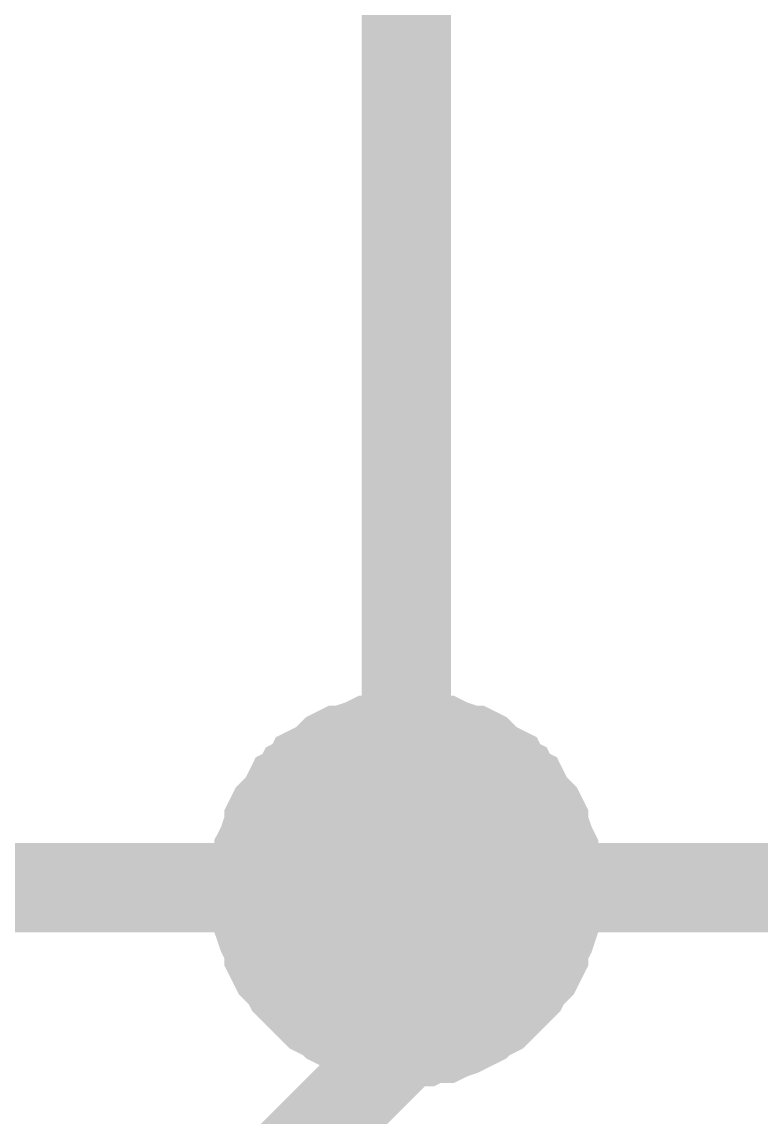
# Model space of a CAD drawing. Header units: millimetres. Extents: x 0 to 19, y 0 to 9.5.
# Drawn here: x 4.5494 to 4.647, y 1.5697 to 1.7143 of the extents above; entities that cross this region are included whole.
import ezdxf

# ---------------------------------------------------------------- set-up
doc = ezdxf.new("R2010")
doc.units = ezdxf.units.MM
doc.header["$MEASUREMENT"] = 0
doc.layers.add('Sheet', color=255, linetype='Continuous')

msp = doc.modelspace()

# ---------------------------------------------------------------- linework, layer by layer
at = {"layer": 'Sheet'}
for points, const_width in [([(3.50016, 1.79982), (4.30038, 1.79982), (4.30038, 1.59999), (4.60013, 1.59999), (4.60013, 1.79982)], 0.0118), ([(4.60013, 1.59999), (5.20007, 1.59999), (5.20007, 1.79982)], 0.0118), ([(4.58023, 1.59999), (4.58023, 1.60087), (4.58023, 1.6022), (4.58067, 1.60308), (4.58067, 1.60397), (4.58067, 1.60485), (4.58112, 1.60573), (4.58156, 1.60706), (4.582, 1.60794), (4.582, 1.60883), (4.58244, 1.60971), (4.58288, 1.61015), (4.58377, 1.61104), (4.58421, 1.61192), (4.58465, 1.61281), (4.58554, 1.61325), (4.58598, 1.61413), (4.58686, 1.61458), (4.5873, 1.61546), (4.58819, 1.6159), (4.58907, 1.61634), (4.58996, 1.61723), (4.5904, 1.61767), (4.59128, 1.61811), (4.59217, 1.61811), (4.59305, 1.61855), (4.59438, 1.619), (4.59526, 1.61944), (4.59615, 1.61944), (4.59703, 1.61944), (4.59792, 1.61988), (4.59924, 1.61988), (4.60013, 1.61988)], 0.0118), ([(4.58023, 1.59999), (4.58023, 1.60087), (4.58023, 1.6022), (4.58067, 1.60308), (4.58067, 1.60397), (4.58067, 1.60485), (4.58112, 1.60573), (4.58156, 1.60706), (4.582, 1.60794), (4.582, 1.60883), (4.58244, 1.60971), (4.58288, 1.61015), (4.58377, 1.61104), (4.58421, 1.61192), (4.58465, 1.61281), (4.58554, 1.61325), (4.58598, 1.61413), (4.58686, 1.61458), (4.5873, 1.61546), (4.58819, 1.6159), (4.58907, 1.61634), (4.58996, 1.61723), (4.5904, 1.61767), (4.59128, 1.61811), (4.59217, 1.61811), (4.59305, 1.61855), (4.59438, 1.619), (4.59526, 1.61944), (4.59615, 1.61944), (4.59703, 1.61944), (4.59792, 1.61988), (4.59924, 1.61988), (4.60013, 1.61988)], 0.0118), ([(4.58023, 1.59999), (4.58023, 1.60087), (4.58023, 1.6022), (4.58067, 1.60308), (4.58067, 1.60397), (4.58067, 1.60485), (4.58112, 1.60573), (4.58156, 1.60706), (4.582, 1.60794), (4.582, 1.60883), (4.58244, 1.60971), (4.58288, 1.61015), (4.58377, 1.61104), (4.58421, 1.61192), (4.58465, 1.61281), (4.58554, 1.61325), (4.58598, 1.61413), (4.58686, 1.61458), (4.5873, 1.61546), (4.58819, 1.6159), (4.58907, 1.61634), (4.58996, 1.61723), (4.5904, 1.61767), (4.59128, 1.61811), (4.59217, 1.61811), (4.59305, 1.61855), (4.59438, 1.619), (4.59526, 1.61944), (4.59615, 1.61944), (4.59703, 1.61944), (4.59792, 1.61988), (4.59924, 1.61988), (4.60013, 1.61988)], 0.0118), ([(4.58023, 1.59999), (4.58023, 1.60087), (4.58023, 1.6022), (4.58067, 1.60308), (4.58067, 1.60397), (4.58067, 1.60485), (4.58112, 1.60573), (4.58156, 1.60706), (4.582, 1.60794), (4.582, 1.60883), (4.58244, 1.60971), (4.58288, 1.61015), (4.58377, 1.61104), (4.58421, 1.61192), (4.58465, 1.61281), (4.58554, 1.61325), (4.58598, 1.61413), (4.58686, 1.61458), (4.5873, 1.61546), (4.58819, 1.6159), (4.58907, 1.61634), (4.58996, 1.61723), (4.5904, 1.61767), (4.59128, 1.61811), (4.59217, 1.61811), (4.59305, 1.61855), (4.59438, 1.619), (4.59526, 1.61944), (4.59615, 1.61944), (4.59703, 1.61944), (4.59792, 1.61988), (4.59924, 1.61988), (4.60013, 1.61988)], 0.0118), ([(4.58023, 1.59999), (4.58023, 1.60087), (4.58023, 1.6022), (4.58067, 1.60308), (4.58067, 1.60397), (4.58067, 1.60485), (4.58112, 1.60573), (4.58156, 1.60706), (4.582, 1.60794), (4.582, 1.60883), (4.58244, 1.60971), (4.58288, 1.61015), (4.58377, 1.61104), (4.58421, 1.61192), (4.58465, 1.61281), (4.58554, 1.61325), (4.58598, 1.61413), (4.58686, 1.61458), (4.5873, 1.61546), (4.58819, 1.6159), (4.58907, 1.61634), (4.58996, 1.61723), (4.5904, 1.61767), (4.59128, 1.61811), (4.59217, 1.61811), (4.59305, 1.61855), (4.59438, 1.619), (4.59526, 1.61944), (4.59615, 1.61944), (4.59703, 1.61944), (4.59792, 1.61988), (4.59924, 1.61988), (4.60013, 1.61988)], 0.0118), ([(4.58023, 1.59999), (4.58023, 1.60087), (4.58023, 1.6022), (4.58067, 1.60308), (4.58067, 1.60397), (4.58067, 1.60485), (4.58112, 1.60573), (4.58156, 1.60706), (4.582, 1.60794), (4.582, 1.60883), (4.58244, 1.60971), (4.58288, 1.61015), (4.58377, 1.61104), (4.58421, 1.61192), (4.58465, 1.61281), (4.58554, 1.61325), (4.58598, 1.61413), (4.58686, 1.61458), (4.5873, 1.61546), (4.58819, 1.6159), (4.58907, 1.61634), (4.58996, 1.61723), (4.5904, 1.61767), (4.59128, 1.61811), (4.59217, 1.61811), (4.59305, 1.61855), (4.59438, 1.619), (4.59526, 1.61944), (4.59615, 1.61944), (4.59703, 1.61944), (4.59792, 1.61988), (4.59924, 1.61988), (4.60013, 1.61988)], 0.0118), ([(4.58023, 1.59999), (4.58023, 1.60087), (4.58023, 1.6022), (4.58067, 1.60308), (4.58067, 1.60397), (4.58067, 1.60485), (4.58112, 1.60573), (4.58156, 1.60706), (4.582, 1.60794), (4.582, 1.60883), (4.58244, 1.60971), (4.58288, 1.61015), (4.58377, 1.61104), (4.58421, 1.61192), (4.58465, 1.61281), (4.58554, 1.61325), (4.58598, 1.61413), (4.58686, 1.61458), (4.5873, 1.61546), (4.58819, 1.6159), (4.58907, 1.61634), (4.58996, 1.61723), (4.5904, 1.61767), (4.59128, 1.61811), (4.59217, 1.61811), (4.59305, 1.61855), (4.59438, 1.619), (4.59526, 1.61944), (4.59615, 1.61944), (4.59703, 1.61944), (4.59792, 1.61988), (4.59924, 1.61988), (4.60013, 1.61988)], 0.0118), ([(4.58023, 1.59999), (4.58023, 1.60087), (4.58023, 1.6022), (4.58067, 1.60308), (4.58067, 1.60397), (4.58067, 1.60485), (4.58112, 1.60573), (4.58156, 1.60706), (4.582, 1.60794), (4.582, 1.60883), (4.58244, 1.60971), (4.58288, 1.61015), (4.58377, 1.61104), (4.58421, 1.61192), (4.58465, 1.61281), (4.58554, 1.61325), (4.58598, 1.61413), (4.58686, 1.61458), (4.5873, 1.61546), (4.58819, 1.6159), (4.58907, 1.61634), (4.58996, 1.61723), (4.5904, 1.61767), (4.59128, 1.61811), (4.59217, 1.61811), (4.59305, 1.61855), (4.59438, 1.619), (4.59526, 1.61944), (4.59615, 1.61944), (4.59703, 1.61944), (4.59792, 1.61988), (4.59924, 1.61988), (4.60013, 1.61988)], 0.0118), ([(4.58023, 1.59999), (4.58023, 1.60087), (4.58023, 1.6022), (4.58067, 1.60308), (4.58067, 1.60397), (4.58067, 1.60485), (4.58112, 1.60573), (4.58156, 1.60706), (4.582, 1.60794), (4.582, 1.60883), (4.58244, 1.60971), (4.58288, 1.61015), (4.58377, 1.61104), (4.58421, 1.61192), (4.58465, 1.61281), (4.58554, 1.61325), (4.58598, 1.61413), (4.58686, 1.61458), (4.5873, 1.61546), (4.58819, 1.6159), (4.58907, 1.61634), (4.58996, 1.61723), (4.5904, 1.61767), (4.59128, 1.61811), (4.59217, 1.61811), (4.59305, 1.61855), (4.59438, 1.619), (4.59526, 1.61944), (4.59615, 1.61944), (4.59703, 1.61944), (4.59792, 1.61988), (4.59924, 1.61988), (4.60013, 1.61988)], 0.0118), ([(4.60013, 1.61988), (4.60013, 1.61988)], 0.0118), ([(4.60013, 1.61988), (4.60101, 1.61988), (4.60234, 1.61988), (4.60322, 1.61944), (4.6041, 1.61944), (4.60499, 1.61944), (4.60587, 1.619), (4.6072, 1.61855), (4.60808, 1.61811), (4.60897, 1.61811), (4.60985, 1.61767), (4.61029, 1.61723), (4.61118, 1.61634), (4.61206, 1.6159), (4.61295, 1.61546), (4.61339, 1.61458), (4.61427, 1.61413), (4.61472, 1.61325), (4.6156, 1.61281), (4.61604, 1.61192), (4.61648, 1.61104), (4.61737, 1.61015), (4.61781, 1.60971), (4.61825, 1.60883), (4.61825, 1.60794), (4.61869, 1.60706), (4.61914, 1.60573), (4.61958, 1.60485), (4.61958, 1.60397), (4.61958, 1.60308), (4.62002, 1.6022), (4.62002, 1.60087), (4.62002, 1.59999)], 0.0118), ([(4.60013, 1.61988), (4.60013, 1.61988)], 0.0118), ([(4.60013, 1.61988), (4.60101, 1.61988), (4.60234, 1.61988), (4.60322, 1.61944), (4.6041, 1.61944), (4.60499, 1.61944), (4.60587, 1.619), (4.6072, 1.61855), (4.60808, 1.61811), (4.60897, 1.61811), (4.60985, 1.61767), (4.61029, 1.61723), (4.61118, 1.61634), (4.61206, 1.6159), (4.61295, 1.61546), (4.61339, 1.61458), (4.61427, 1.61413), (4.61472, 1.61325), (4.6156, 1.61281), (4.61604, 1.61192), (4.61648, 1.61104), (4.61737, 1.61015), (4.61781, 1.60971), (4.61825, 1.60883), (4.61825, 1.60794), (4.61869, 1.60706), (4.61914, 1.60573), (4.61958, 1.60485), (4.61958, 1.60397), (4.61958, 1.60308), (4.62002, 1.6022), (4.62002, 1.60087), (4.62002, 1.59999)], 0.0118), ([(4.60013, 1.61988), (4.60013, 1.61988)], 0.0118), ([(4.60013, 1.61988), (4.60101, 1.61988), (4.60234, 1.61988), (4.60322, 1.61944), (4.6041, 1.61944), (4.60499, 1.61944), (4.60587, 1.619), (4.6072, 1.61855), (4.60808, 1.61811), (4.60897, 1.61811), (4.60985, 1.61767), (4.61029, 1.61723), (4.61118, 1.61634), (4.61206, 1.6159), (4.61295, 1.61546), (4.61339, 1.61458), (4.61427, 1.61413), (4.61472, 1.61325), (4.6156, 1.61281), (4.61604, 1.61192), (4.61648, 1.61104), (4.61737, 1.61015), (4.61781, 1.60971), (4.61825, 1.60883), (4.61825, 1.60794), (4.61869, 1.60706), (4.61914, 1.60573), (4.61958, 1.60485), (4.61958, 1.60397), (4.61958, 1.60308), (4.62002, 1.6022), (4.62002, 1.60087), (4.62002, 1.59999)], 0.0118), ([(4.60013, 1.61988), (4.60013, 1.61988)], 0.0118), ([(4.60013, 1.61988), (4.60101, 1.61988), (4.60234, 1.61988), (4.60322, 1.61944), (4.6041, 1.61944), (4.60499, 1.61944), (4.60587, 1.619), (4.6072, 1.61855), (4.60808, 1.61811), (4.60897, 1.61811), (4.60985, 1.61767), (4.61029, 1.61723), (4.61118, 1.61634), (4.61206, 1.6159), (4.61295, 1.61546), (4.61339, 1.61458), (4.61427, 1.61413), (4.61472, 1.61325), (4.6156, 1.61281), (4.61604, 1.61192), (4.61648, 1.61104), (4.61737, 1.61015), (4.61781, 1.60971), (4.61825, 1.60883), (4.61825, 1.60794), (4.61869, 1.60706), (4.61914, 1.60573), (4.61958, 1.60485), (4.61958, 1.60397), (4.61958, 1.60308), (4.62002, 1.6022), (4.62002, 1.60087), (4.62002, 1.59999)], 0.0118), ([(4.60013, 1.61988), (4.60013, 1.61988)], 0.0118), ([(4.60013, 1.61988), (4.60101, 1.61988), (4.60234, 1.61988), (4.60322, 1.61944), (4.6041, 1.61944), (4.60499, 1.61944), (4.60587, 1.619), (4.6072, 1.61855), (4.60808, 1.61811), (4.60897, 1.61811), (4.60985, 1.61767), (4.61029, 1.61723), (4.61118, 1.61634), (4.61206, 1.6159), (4.61295, 1.61546), (4.61339, 1.61458), (4.61427, 1.61413), (4.61472, 1.61325), (4.6156, 1.61281), (4.61604, 1.61192), (4.61648, 1.61104), (4.61737, 1.61015), (4.61781, 1.60971), (4.61825, 1.60883), (4.61825, 1.60794), (4.61869, 1.60706), (4.61914, 1.60573), (4.61958, 1.60485), (4.61958, 1.60397), (4.61958, 1.60308), (4.62002, 1.6022), (4.62002, 1.60087), (4.62002, 1.59999)], 0.0118), ([(4.60013, 1.61988), (4.60013, 1.61988)], 0.0118), ([(4.60013, 1.61988), (4.60101, 1.61988), (4.60234, 1.61988), (4.60322, 1.61944), (4.6041, 1.61944), (4.60499, 1.61944), (4.60587, 1.619), (4.6072, 1.61855), (4.60808, 1.61811), (4.60897, 1.61811), (4.60985, 1.61767), (4.61029, 1.61723), (4.61118, 1.61634), (4.61206, 1.6159), (4.61295, 1.61546), (4.61339, 1.61458), (4.61427, 1.61413), (4.61472, 1.61325), (4.6156, 1.61281), (4.61604, 1.61192), (4.61648, 1.61104), (4.61737, 1.61015), (4.61781, 1.60971), (4.61825, 1.60883), (4.61825, 1.60794), (4.61869, 1.60706), (4.61914, 1.60573), (4.61958, 1.60485), (4.61958, 1.60397), (4.61958, 1.60308), (4.62002, 1.6022), (4.62002, 1.60087), (4.62002, 1.59999)], 0.0118), ([(4.60013, 1.61988), (4.60013, 1.61988)], 0.0118), ([(4.60013, 1.61988), (4.60101, 1.61988), (4.60234, 1.61988), (4.60322, 1.61944), (4.6041, 1.61944), (4.60499, 1.61944), (4.60587, 1.619), (4.6072, 1.61855), (4.60808, 1.61811), (4.60897, 1.61811), (4.60985, 1.61767), (4.61029, 1.61723), (4.61118, 1.61634), (4.61206, 1.6159), (4.61295, 1.61546), (4.61339, 1.61458), (4.61427, 1.61413), (4.61472, 1.61325), (4.6156, 1.61281), (4.61604, 1.61192), (4.61648, 1.61104), (4.61737, 1.61015), (4.61781, 1.60971), (4.61825, 1.60883), (4.61825, 1.60794), (4.61869, 1.60706), (4.61914, 1.60573), (4.61958, 1.60485), (4.61958, 1.60397), (4.61958, 1.60308), (4.62002, 1.6022), (4.62002, 1.60087), (4.62002, 1.59999)], 0.0118), ([(4.60013, 1.61988), (4.60013, 1.61988)], 0.0118), ([(4.60013, 1.61988), (4.60101, 1.61988), (4.60234, 1.61988), (4.60322, 1.61944), (4.6041, 1.61944), (4.60499, 1.61944), (4.60587, 1.619), (4.6072, 1.61855), (4.60808, 1.61811), (4.60897, 1.61811), (4.60985, 1.61767), (4.61029, 1.61723), (4.61118, 1.61634), (4.61206, 1.6159), (4.61295, 1.61546), (4.61339, 1.61458), (4.61427, 1.61413), (4.61472, 1.61325), (4.6156, 1.61281), (4.61604, 1.61192), (4.61648, 1.61104), (4.61737, 1.61015), (4.61781, 1.60971), (4.61825, 1.60883), (4.61825, 1.60794), (4.61869, 1.60706), (4.61914, 1.60573), (4.61958, 1.60485), (4.61958, 1.60397), (4.61958, 1.60308), (4.62002, 1.6022), (4.62002, 1.60087), (4.62002, 1.59999)], 0.0118), ([(4.60013, 1.61988), (4.60013, 1.61988)], 0.0118), ([(4.60013, 1.61988), (4.60101, 1.61988), (4.60234, 1.61988), (4.60322, 1.61944), (4.6041, 1.61944), (4.60499, 1.61944), (4.60587, 1.619), (4.6072, 1.61855), (4.60808, 1.61811), (4.60897, 1.61811), (4.60985, 1.61767), (4.61029, 1.61723), (4.61118, 1.61634), (4.61206, 1.6159), (4.61295, 1.61546), (4.61339, 1.61458), (4.61427, 1.61413), (4.61472, 1.61325), (4.6156, 1.61281), (4.61604, 1.61192), (4.61648, 1.61104), (4.61737, 1.61015), (4.61781, 1.60971), (4.61825, 1.60883), (4.61825, 1.60794), (4.61869, 1.60706), (4.61914, 1.60573), (4.61958, 1.60485), (4.61958, 1.60397), (4.61958, 1.60308), (4.62002, 1.6022), (4.62002, 1.60087), (4.62002, 1.59999)], 0.0118), ([(4.58023, 1.59999), (4.58023, 1.60087), (4.58023, 1.6022), (4.58067, 1.60308), (4.58067, 1.60397), (4.58067, 1.60485), (4.58112, 1.60573), (4.58156, 1.60706), (4.582, 1.60794), (4.582, 1.60883), (4.58244, 1.60971), (4.58288, 1.61015), (4.58377, 1.61104), (4.58421, 1.61192), (4.58465, 1.61281), (4.58554, 1.61325), (4.58598, 1.61413), (4.58686, 1.61458), (4.5873, 1.61546), (4.58819, 1.6159), (4.58907, 1.61634), (4.58996, 1.61723), (4.5904, 1.61767), (4.59128, 1.61811), (4.59217, 1.61811), (4.59305, 1.61855), (4.59438, 1.619), (4.59526, 1.61944), (4.59615, 1.61944), (4.59703, 1.61944), (4.59792, 1.61988), (4.59924, 1.61988), (4.60013, 1.61988)], 0.0039), ([(4.58023, 1.59999), (4.58023, 1.60087), (4.58023, 1.6022), (4.58067, 1.60308), (4.58067, 1.60397), (4.58067, 1.60485), (4.58112, 1.60573), (4.58156, 1.60706), (4.582, 1.60794), (4.582, 1.60883), (4.58244, 1.60971), (4.58288, 1.61015), (4.58377, 1.61104), (4.58421, 1.61192), (4.58465, 1.61281), (4.58554, 1.61325), (4.58598, 1.61413), (4.58686, 1.61458), (4.5873, 1.61546), (4.58819, 1.6159), (4.58907, 1.61634), (4.58996, 1.61723), (4.5904, 1.61767), (4.59128, 1.61811), (4.59217, 1.61811), (4.59305, 1.61855), (4.59438, 1.619), (4.59526, 1.61944), (4.59615, 1.61944), (4.59703, 1.61944), (4.59792, 1.61988), (4.59924, 1.61988), (4.60013, 1.61988)], 0.0039), ([(4.58023, 1.59999), (4.58023, 1.60087), (4.58023, 1.6022), (4.58067, 1.60308), (4.58067, 1.60397), (4.58067, 1.60485), (4.58112, 1.60573), (4.58156, 1.60706), (4.582, 1.60794), (4.582, 1.60883), (4.58244, 1.60971), (4.58288, 1.61015), (4.58377, 1.61104), (4.58421, 1.61192), (4.58465, 1.61281), (4.58554, 1.61325), (4.58598, 1.61413), (4.58686, 1.61458), (4.5873, 1.61546), (4.58819, 1.6159), (4.58907, 1.61634), (4.58996, 1.61723), (4.5904, 1.61767), (4.59128, 1.61811), (4.59217, 1.61811), (4.59305, 1.61855), (4.59438, 1.619), (4.59526, 1.61944), (4.59615, 1.61944), (4.59703, 1.61944), (4.59792, 1.61988), (4.59924, 1.61988), (4.60013, 1.61988)], 0.0039), ([(4.58023, 1.59999), (4.58023, 1.60087), (4.58023, 1.6022), (4.58067, 1.60308), (4.58067, 1.60397), (4.58067, 1.60485), (4.58112, 1.60573), (4.58156, 1.60706), (4.582, 1.60794), (4.582, 1.60883), (4.58244, 1.60971), (4.58288, 1.61015), (4.58377, 1.61104), (4.58421, 1.61192), (4.58465, 1.61281), (4.58554, 1.61325), (4.58598, 1.61413), (4.58686, 1.61458), (4.5873, 1.61546), (4.58819, 1.6159), (4.58907, 1.61634), (4.58996, 1.61723), (4.5904, 1.61767), (4.59128, 1.61811), (4.59217, 1.61811), (4.59305, 1.61855), (4.59438, 1.619), (4.59526, 1.61944), (4.59615, 1.61944), (4.59703, 1.61944), (4.59792, 1.61988), (4.59924, 1.61988), (4.60013, 1.61988)], 0.0039), ([(4.58023, 1.59999), (4.58023, 1.60087), (4.58023, 1.6022), (4.58067, 1.60308), (4.58067, 1.60397), (4.58067, 1.60485), (4.58112, 1.60573), (4.58156, 1.60706), (4.582, 1.60794), (4.582, 1.60883), (4.58244, 1.60971), (4.58288, 1.61015), (4.58377, 1.61104), (4.58421, 1.61192), (4.58465, 1.61281), (4.58554, 1.61325), (4.58598, 1.61413), (4.58686, 1.61458), (4.5873, 1.61546), (4.58819, 1.6159), (4.58907, 1.61634), (4.58996, 1.61723), (4.5904, 1.61767), (4.59128, 1.61811), (4.59217, 1.61811), (4.59305, 1.61855), (4.59438, 1.619), (4.59526, 1.61944), (4.59615, 1.61944), (4.59703, 1.61944), (4.59792, 1.61988), (4.59924, 1.61988), (4.60013, 1.61988)], 0.0039), ([(4.60013, 1.61988), (4.60013, 1.61988)], 0.0039), ([(4.60013, 1.61988), (4.60101, 1.61988), (4.60234, 1.61988), (4.60322, 1.61944), (4.6041, 1.61944), (4.60499, 1.61944), (4.60587, 1.619), (4.6072, 1.61855), (4.60808, 1.61811), (4.60897, 1.61811), (4.60985, 1.61767), (4.61029, 1.61723), (4.61118, 1.61634), (4.61206, 1.6159), (4.61295, 1.61546), (4.61339, 1.61458), (4.61427, 1.61413), (4.61472, 1.61325), (4.6156, 1.61281), (4.61604, 1.61192), (4.61648, 1.61104), (4.61737, 1.61015), (4.61781, 1.60971), (4.61825, 1.60883), (4.61825, 1.60794), (4.61869, 1.60706), (4.61914, 1.60573), (4.61958, 1.60485), (4.61958, 1.60397), (4.61958, 1.60308), (4.62002, 1.6022), (4.62002, 1.60087), (4.62002, 1.59999)], 0.0039), ([(4.60013, 1.61988), (4.60013, 1.61988)], 0.0039), ([(4.60013, 1.61988), (4.60101, 1.61988), (4.60234, 1.61988), (4.60322, 1.61944), (4.6041, 1.61944), (4.60499, 1.61944), (4.60587, 1.619), (4.6072, 1.61855), (4.60808, 1.61811), (4.60897, 1.61811), (4.60985, 1.61767), (4.61029, 1.61723), (4.61118, 1.61634), (4.61206, 1.6159), (4.61295, 1.61546), (4.61339, 1.61458), (4.61427, 1.61413), (4.61472, 1.61325), (4.6156, 1.61281), (4.61604, 1.61192), (4.61648, 1.61104), (4.61737, 1.61015), (4.61781, 1.60971), (4.61825, 1.60883), (4.61825, 1.60794), (4.61869, 1.60706), (4.61914, 1.60573), (4.61958, 1.60485), (4.61958, 1.60397), (4.61958, 1.60308), (4.62002, 1.6022), (4.62002, 1.60087), (4.62002, 1.59999)], 0.0039), ([(4.60013, 1.61988), (4.60013, 1.61988)], 0.0039), ([(4.60013, 1.61988), (4.60101, 1.61988), (4.60234, 1.61988), (4.60322, 1.61944), (4.6041, 1.61944), (4.60499, 1.61944), (4.60587, 1.619), (4.6072, 1.61855), (4.60808, 1.61811), (4.60897, 1.61811), (4.60985, 1.61767), (4.61029, 1.61723), (4.61118, 1.61634), (4.61206, 1.6159), (4.61295, 1.61546), (4.61339, 1.61458), (4.61427, 1.61413), (4.61472, 1.61325), (4.6156, 1.61281), (4.61604, 1.61192), (4.61648, 1.61104), (4.61737, 1.61015), (4.61781, 1.60971), (4.61825, 1.60883), (4.61825, 1.60794), (4.61869, 1.60706), (4.61914, 1.60573), (4.61958, 1.60485), (4.61958, 1.60397), (4.61958, 1.60308), (4.62002, 1.6022), (4.62002, 1.60087), (4.62002, 1.59999)], 0.0039), ([(4.60013, 1.61988), (4.60013, 1.61988)], 0.0039), ([(4.60013, 1.61988), (4.60101, 1.61988), (4.60234, 1.61988), (4.60322, 1.61944), (4.6041, 1.61944), (4.60499, 1.61944), (4.60587, 1.619), (4.6072, 1.61855), (4.60808, 1.61811), (4.60897, 1.61811), (4.60985, 1.61767), (4.61029, 1.61723), (4.61118, 1.61634), (4.61206, 1.6159), (4.61295, 1.61546), (4.61339, 1.61458), (4.61427, 1.61413), (4.61472, 1.61325), (4.6156, 1.61281), (4.61604, 1.61192), (4.61648, 1.61104), (4.61737, 1.61015), (4.61781, 1.60971), (4.61825, 1.60883), (4.61825, 1.60794), (4.61869, 1.60706), (4.61914, 1.60573), (4.61958, 1.60485), (4.61958, 1.60397), (4.61958, 1.60308), (4.62002, 1.6022), (4.62002, 1.60087), (4.62002, 1.59999)], 0.0039), ([(4.60013, 1.61988), (4.60013, 1.61988)], 0.0039), ([(4.60013, 1.61988), (4.60101, 1.61988), (4.60234, 1.61988), (4.60322, 1.61944), (4.6041, 1.61944), (4.60499, 1.61944), (4.60587, 1.619), (4.6072, 1.61855), (4.60808, 1.61811), (4.60897, 1.61811), (4.60985, 1.61767), (4.61029, 1.61723), (4.61118, 1.61634), (4.61206, 1.6159), (4.61295, 1.61546), (4.61339, 1.61458), (4.61427, 1.61413), (4.61472, 1.61325), (4.6156, 1.61281), (4.61604, 1.61192), (4.61648, 1.61104), (4.61737, 1.61015), (4.61781, 1.60971), (4.61825, 1.60883), (4.61825, 1.60794), (4.61869, 1.60706), (4.61914, 1.60573), (4.61958, 1.60485), (4.61958, 1.60397), (4.61958, 1.60308), (4.62002, 1.6022), (4.62002, 1.60087), (4.62002, 1.59999)], 0.0039), ([(4.60013, 1.57965), (4.59924, 1.57965), (4.59792, 1.57965), (4.59703, 1.58009), (4.59615, 1.58009), (4.59526, 1.58009), (4.59438, 1.58053), (4.59305, 1.58098), (4.59217, 1.58142), (4.59128, 1.58186), (4.5904, 1.5823), (4.58996, 1.58274), (4.58907, 1.58319), (4.58819, 1.58363), (4.5873, 1.58451), (4.58686, 1.58495), (4.58598, 1.58584), (4.58554, 1.58628), (4.58465, 1.58716), (4.58421, 1.58805), (4.58377, 1.58849), (4.58288, 1.58938), (4.58244, 1.59026), (4.582, 1.59114), (4.582, 1.59203), (4.58156, 1.59291), (4.58112, 1.5938), (4.58067, 1.59512), (4.58067, 1.59601), (4.58067, 1.59689), (4.58023, 1.59778), (4.58023, 1.5991), (4.58023, 1.59999)], 0.0118), ([(4.58023, 1.59999), (4.58023, 1.59999)], 0.0118), ([(4.60013, 1.57965), (4.59924, 1.57965), (4.59792, 1.57965), (4.59703, 1.58009), (4.59615, 1.58009), (4.59526, 1.58009), (4.59438, 1.58053), (4.59305, 1.58098), (4.59217, 1.58142), (4.59128, 1.58186), (4.5904, 1.5823), (4.58996, 1.58274), (4.58907, 1.58319), (4.58819, 1.58363), (4.5873, 1.58451), (4.58686, 1.58495), (4.58598, 1.58584), (4.58554, 1.58628), (4.58465, 1.58716), (4.58421, 1.58805), (4.58377, 1.58849), (4.58288, 1.58938), (4.58244, 1.59026), (4.582, 1.59114), (4.582, 1.59203), (4.58156, 1.59291), (4.58112, 1.5938), (4.58067, 1.59512), (4.58067, 1.59601), (4.58067, 1.59689), (4.58023, 1.59778), (4.58023, 1.5991), (4.58023, 1.59999)], 0.0118), ([(4.58023, 1.59999), (4.58023, 1.59999)], 0.0118), ([(4.60013, 1.57965), (4.59924, 1.57965), (4.59792, 1.57965), (4.59703, 1.58009), (4.59615, 1.58009), (4.59526, 1.58009), (4.59438, 1.58053), (4.59305, 1.58098), (4.59217, 1.58142), (4.59128, 1.58186), (4.5904, 1.5823), (4.58996, 1.58274), (4.58907, 1.58319), (4.58819, 1.58363), (4.5873, 1.58451), (4.58686, 1.58495), (4.58598, 1.58584), (4.58554, 1.58628), (4.58465, 1.58716), (4.58421, 1.58805), (4.58377, 1.58849), (4.58288, 1.58938), (4.58244, 1.59026), (4.582, 1.59114), (4.582, 1.59203), (4.58156, 1.59291), (4.58112, 1.5938), (4.58067, 1.59512), (4.58067, 1.59601), (4.58067, 1.59689), (4.58023, 1.59778), (4.58023, 1.5991), (4.58023, 1.59999)], 0.0118), ([(4.58023, 1.59999), (4.58023, 1.59999)], 0.0118), ([(4.60013, 1.57965), (4.59924, 1.57965), (4.59792, 1.57965), (4.59703, 1.58009), (4.59615, 1.58009), (4.59526, 1.58009), (4.59438, 1.58053), (4.59305, 1.58098), (4.59217, 1.58142), (4.59128, 1.58186), (4.5904, 1.5823), (4.58996, 1.58274), (4.58907, 1.58319), (4.58819, 1.58363), (4.5873, 1.58451), (4.58686, 1.58495), (4.58598, 1.58584), (4.58554, 1.58628), (4.58465, 1.58716), (4.58421, 1.58805), (4.58377, 1.58849), (4.58288, 1.58938), (4.58244, 1.59026), (4.582, 1.59114), (4.582, 1.59203), (4.58156, 1.59291), (4.58112, 1.5938), (4.58067, 1.59512), (4.58067, 1.59601), (4.58067, 1.59689), (4.58023, 1.59778), (4.58023, 1.5991), (4.58023, 1.59999)], 0.0118), ([(4.58023, 1.59999), (4.58023, 1.59999)], 0.0118), ([(4.60013, 1.57965), (4.59924, 1.57965), (4.59792, 1.57965), (4.59703, 1.58009), (4.59615, 1.58009), (4.59526, 1.58009), (4.59438, 1.58053), (4.59305, 1.58098), (4.59217, 1.58142), (4.59128, 1.58186), (4.5904, 1.5823), (4.58996, 1.58274), (4.58907, 1.58319), (4.58819, 1.58363), (4.5873, 1.58451), (4.58686, 1.58495), (4.58598, 1.58584), (4.58554, 1.58628), (4.58465, 1.58716), (4.58421, 1.58805), (4.58377, 1.58849), (4.58288, 1.58938), (4.58244, 1.59026), (4.582, 1.59114), (4.582, 1.59203), (4.58156, 1.59291), (4.58112, 1.5938), (4.58067, 1.59512), (4.58067, 1.59601), (4.58067, 1.59689), (4.58023, 1.59778), (4.58023, 1.5991), (4.58023, 1.59999)], 0.0118), ([(4.58023, 1.59999), (4.58023, 1.59999)], 0.0118), ([(4.60013, 1.57965), (4.59924, 1.57965), (4.59792, 1.57965), (4.59703, 1.58009), (4.59615, 1.58009), (4.59526, 1.58009), (4.59438, 1.58053), (4.59305, 1.58098), (4.59217, 1.58142), (4.59128, 1.58186), (4.5904, 1.5823), (4.58996, 1.58274), (4.58907, 1.58319), (4.58819, 1.58363), (4.5873, 1.58451), (4.58686, 1.58495), (4.58598, 1.58584), (4.58554, 1.58628), (4.58465, 1.58716), (4.58421, 1.58805), (4.58377, 1.58849), (4.58288, 1.58938), (4.58244, 1.59026), (4.582, 1.59114), (4.582, 1.59203), (4.58156, 1.59291), (4.58112, 1.5938), (4.58067, 1.59512), (4.58067, 1.59601), (4.58067, 1.59689), (4.58023, 1.59778), (4.58023, 1.5991), (4.58023, 1.59999)], 0.0118), ([(4.58023, 1.59999), (4.58023, 1.59999)], 0.0118), ([(4.60013, 1.57965), (4.59924, 1.57965), (4.59792, 1.57965), (4.59703, 1.58009), (4.59615, 1.58009), (4.59526, 1.58009), (4.59438, 1.58053), (4.59305, 1.58098), (4.59217, 1.58142), (4.59128, 1.58186), (4.5904, 1.5823), (4.58996, 1.58274), (4.58907, 1.58319), (4.58819, 1.58363), (4.5873, 1.58451), (4.58686, 1.58495), (4.58598, 1.58584), (4.58554, 1.58628), (4.58465, 1.58716), (4.58421, 1.58805), (4.58377, 1.58849), (4.58288, 1.58938), (4.58244, 1.59026), (4.582, 1.59114), (4.582, 1.59203), (4.58156, 1.59291), (4.58112, 1.5938), (4.58067, 1.59512), (4.58067, 1.59601), (4.58067, 1.59689), (4.58023, 1.59778), (4.58023, 1.5991), (4.58023, 1.59999)], 0.0118), ([(4.58023, 1.59999), (4.58023, 1.59999)], 0.0118), ([(4.60013, 1.57965), (4.59924, 1.57965), (4.59792, 1.57965), (4.59703, 1.58009), (4.59615, 1.58009), (4.59526, 1.58009), (4.59438, 1.58053), (4.59305, 1.58098), (4.59217, 1.58142), (4.59128, 1.58186), (4.5904, 1.5823), (4.58996, 1.58274), (4.58907, 1.58319), (4.58819, 1.58363), (4.5873, 1.58451), (4.58686, 1.58495), (4.58598, 1.58584), (4.58554, 1.58628), (4.58465, 1.58716), (4.58421, 1.58805), (4.58377, 1.58849), (4.58288, 1.58938), (4.58244, 1.59026), (4.582, 1.59114), (4.582, 1.59203), (4.58156, 1.59291), (4.58112, 1.5938), (4.58067, 1.59512), (4.58067, 1.59601), (4.58067, 1.59689), (4.58023, 1.59778), (4.58023, 1.5991), (4.58023, 1.59999)], 0.0118), ([(4.58023, 1.59999), (4.58023, 1.59999)], 0.0118), ([(4.60013, 1.57965), (4.59924, 1.57965), (4.59792, 1.57965), (4.59703, 1.58009), (4.59615, 1.58009), (4.59526, 1.58009), (4.59438, 1.58053), (4.59305, 1.58098), (4.59217, 1.58142), (4.59128, 1.58186), (4.5904, 1.5823), (4.58996, 1.58274), (4.58907, 1.58319), (4.58819, 1.58363), (4.5873, 1.58451), (4.58686, 1.58495), (4.58598, 1.58584), (4.58554, 1.58628), (4.58465, 1.58716), (4.58421, 1.58805), (4.58377, 1.58849), (4.58288, 1.58938), (4.58244, 1.59026), (4.582, 1.59114), (4.582, 1.59203), (4.58156, 1.59291), (4.58112, 1.5938), (4.58067, 1.59512), (4.58067, 1.59601), (4.58067, 1.59689), (4.58023, 1.59778), (4.58023, 1.5991), (4.58023, 1.59999)], 0.0118), ([(4.58023, 1.59999), (4.58023, 1.59999)], 0.0118), ([(4.62002, 1.59999), (4.62002, 1.5991), (4.62002, 1.59778), (4.61958, 1.59689), (4.61958, 1.59601), (4.61958, 1.59512), (4.61914, 1.5938), (4.61869, 1.59291), (4.61825, 1.59203), (4.61825, 1.59114), (4.61781, 1.59026), (4.61737, 1.58938), (4.61648, 1.58849), (4.61604, 1.58805), (4.6156, 1.58716), (4.61472, 1.58628), (4.61427, 1.58584), (4.61339, 1.58495), (4.61295, 1.58451), (4.61206, 1.58363), (4.61118, 1.58319), (4.61029, 1.58274), (4.60985, 1.5823), (4.60897, 1.58186), (4.60808, 1.58142), (4.6072, 1.58098), (4.60587, 1.58053), (4.60499, 1.58009), (4.6041, 1.58009), (4.60322, 1.58009), (4.60234, 1.57965), (4.60101, 1.57965), (4.60013, 1.57965)], 0.0118), ([(4.62002, 1.59999), (4.62002, 1.5991), (4.62002, 1.59778), (4.61958, 1.59689), (4.61958, 1.59601), (4.61958, 1.59512), (4.61914, 1.5938), (4.61869, 1.59291), (4.61825, 1.59203), (4.61825, 1.59114), (4.61781, 1.59026), (4.61737, 1.58938), (4.61648, 1.58849), (4.61604, 1.58805), (4.6156, 1.58716), (4.61472, 1.58628), (4.61427, 1.58584), (4.61339, 1.58495), (4.61295, 1.58451), (4.61206, 1.58363), (4.61118, 1.58319), (4.61029, 1.58274), (4.60985, 1.5823), (4.60897, 1.58186), (4.60808, 1.58142), (4.6072, 1.58098), (4.60587, 1.58053), (4.60499, 1.58009), (4.6041, 1.58009), (4.60322, 1.58009), (4.60234, 1.57965), (4.60101, 1.57965), (4.60013, 1.57965)], 0.0118), ([(4.60013, 1.57965), (4.60013, 1.59999)], 0.0118), ([(4.62002, 1.59999), (4.62002, 1.5991), (4.62002, 1.59778), (4.61958, 1.59689), (4.61958, 1.59601), (4.61958, 1.59512), (4.61914, 1.5938), (4.61869, 1.59291), (4.61825, 1.59203), (4.61825, 1.59114), (4.61781, 1.59026), (4.61737, 1.58938), (4.61648, 1.58849), (4.61604, 1.58805), (4.6156, 1.58716), (4.61472, 1.58628), (4.61427, 1.58584), (4.61339, 1.58495), (4.61295, 1.58451), (4.61206, 1.58363), (4.61118, 1.58319), (4.61029, 1.58274), (4.60985, 1.5823), (4.60897, 1.58186), (4.60808, 1.58142), (4.6072, 1.58098), (4.60587, 1.58053), (4.60499, 1.58009), (4.6041, 1.58009), (4.60322, 1.58009), (4.60234, 1.57965), (4.60101, 1.57965), (4.60013, 1.57965)], 0.0118), ([(4.62002, 1.59999), (4.62002, 1.5991), (4.62002, 1.59778), (4.61958, 1.59689), (4.61958, 1.59601), (4.61958, 1.59512), (4.61914, 1.5938), (4.61869, 1.59291), (4.61825, 1.59203), (4.61825, 1.59114), (4.61781, 1.59026), (4.61737, 1.58938), (4.61648, 1.58849), (4.61604, 1.58805), (4.6156, 1.58716), (4.61472, 1.58628), (4.61427, 1.58584), (4.61339, 1.58495), (4.61295, 1.58451), (4.61206, 1.58363), (4.61118, 1.58319), (4.61029, 1.58274), (4.60985, 1.5823), (4.60897, 1.58186), (4.60808, 1.58142), (4.6072, 1.58098), (4.60587, 1.58053), (4.60499, 1.58009), (4.6041, 1.58009), (4.60322, 1.58009), (4.60234, 1.57965), (4.60101, 1.57965), (4.60013, 1.57965)], 0.0118), ([(4.62002, 1.59999), (4.62002, 1.5991), (4.62002, 1.59778), (4.61958, 1.59689), (4.61958, 1.59601), (4.61958, 1.59512), (4.61914, 1.5938), (4.61869, 1.59291), (4.61825, 1.59203), (4.61825, 1.59114), (4.61781, 1.59026), (4.61737, 1.58938), (4.61648, 1.58849), (4.61604, 1.58805), (4.6156, 1.58716), (4.61472, 1.58628), (4.61427, 1.58584), (4.61339, 1.58495), (4.61295, 1.58451), (4.61206, 1.58363), (4.61118, 1.58319), (4.61029, 1.58274), (4.60985, 1.5823), (4.60897, 1.58186), (4.60808, 1.58142), (4.6072, 1.58098), (4.60587, 1.58053), (4.60499, 1.58009), (4.6041, 1.58009), (4.60322, 1.58009), (4.60234, 1.57965), (4.60101, 1.57965), (4.60013, 1.57965)], 0.0118), ([(4.62002, 1.59999), (4.62002, 1.5991), (4.62002, 1.59778), (4.61958, 1.59689), (4.61958, 1.59601), (4.61958, 1.59512), (4.61914, 1.5938), (4.61869, 1.59291), (4.61825, 1.59203), (4.61825, 1.59114), (4.61781, 1.59026), (4.61737, 1.58938), (4.61648, 1.58849), (4.61604, 1.58805), (4.6156, 1.58716), (4.61472, 1.58628), (4.61427, 1.58584), (4.61339, 1.58495), (4.61295, 1.58451), (4.61206, 1.58363), (4.61118, 1.58319), (4.61029, 1.58274), (4.60985, 1.5823), (4.60897, 1.58186), (4.60808, 1.58142), (4.6072, 1.58098), (4.60587, 1.58053), (4.60499, 1.58009), (4.6041, 1.58009), (4.60322, 1.58009), (4.60234, 1.57965), (4.60101, 1.57965), (4.60013, 1.57965)], 0.0118), ([(4.62002, 1.59999), (4.62002, 1.5991), (4.62002, 1.59778), (4.61958, 1.59689), (4.61958, 1.59601), (4.61958, 1.59512), (4.61914, 1.5938), (4.61869, 1.59291), (4.61825, 1.59203), (4.61825, 1.59114), (4.61781, 1.59026), (4.61737, 1.58938), (4.61648, 1.58849), (4.61604, 1.58805), (4.6156, 1.58716), (4.61472, 1.58628), (4.61427, 1.58584), (4.61339, 1.58495), (4.61295, 1.58451), (4.61206, 1.58363), (4.61118, 1.58319), (4.61029, 1.58274), (4.60985, 1.5823), (4.60897, 1.58186), (4.60808, 1.58142), (4.6072, 1.58098), (4.60587, 1.58053), (4.60499, 1.58009), (4.6041, 1.58009), (4.60322, 1.58009), (4.60234, 1.57965), (4.60101, 1.57965), (4.60013, 1.57965)], 0.0118), ([(4.62002, 1.59999), (4.62002, 1.5991), (4.62002, 1.59778), (4.61958, 1.59689), (4.61958, 1.59601), (4.61958, 1.59512), (4.61914, 1.5938), (4.61869, 1.59291), (4.61825, 1.59203), (4.61825, 1.59114), (4.61781, 1.59026), (4.61737, 1.58938), (4.61648, 1.58849), (4.61604, 1.58805), (4.6156, 1.58716), (4.61472, 1.58628), (4.61427, 1.58584), (4.61339, 1.58495), (4.61295, 1.58451), (4.61206, 1.58363), (4.61118, 1.58319), (4.61029, 1.58274), (4.60985, 1.5823), (4.60897, 1.58186), (4.60808, 1.58142), (4.6072, 1.58098), (4.60587, 1.58053), (4.60499, 1.58009), (4.6041, 1.58009), (4.60322, 1.58009), (4.60234, 1.57965), (4.60101, 1.57965), (4.60013, 1.57965)], 0.0118), ([(4.62002, 1.59999), (4.62002, 1.5991), (4.62002, 1.59778), (4.61958, 1.59689), (4.61958, 1.59601), (4.61958, 1.59512), (4.61914, 1.5938), (4.61869, 1.59291), (4.61825, 1.59203), (4.61825, 1.59114), (4.61781, 1.59026), (4.61737, 1.58938), (4.61648, 1.58849), (4.61604, 1.58805), (4.6156, 1.58716), (4.61472, 1.58628), (4.61427, 1.58584), (4.61339, 1.58495), (4.61295, 1.58451), (4.61206, 1.58363), (4.61118, 1.58319), (4.61029, 1.58274), (4.60985, 1.5823), (4.60897, 1.58186), (4.60808, 1.58142), (4.6072, 1.58098), (4.60587, 1.58053), (4.60499, 1.58009), (4.6041, 1.58009), (4.60322, 1.58009), (4.60234, 1.57965), (4.60101, 1.57965), (4.60013, 1.57965)], 0.0118), ([(4.62002, 1.59999), (4.62002, 1.59999), (4.62002, 1.59999), (4.62002, 1.59999), (4.62002, 1.59999), (4.62002, 1.59999), (4.62002, 1.59999), (4.62002, 1.59999), (4.62002, 1.59999), (4.62002, 1.59999), (4.62002, 1.59999), (4.62002, 1.59999), (4.62002, 1.59999), (4.62002, 1.59999), (4.62002, 1.59999), (4.62002, 1.59999), (4.62002, 1.59999), (4.62002, 1.59999), (4.62002, 1.59999), (4.62002, 1.59999), (4.62002, 1.59999), (4.62002, 1.59999), (4.62002, 1.59999), (4.62002, 1.59999), (4.62002, 1.59999), (4.62002, 1.59999), (4.62002, 1.59999), (4.62002, 1.59999), (4.62002, 1.59999), (4.62002, 1.59999), (4.62002, 1.59999), (4.62002, 1.59999), (4.62002, 1.59999)], 0.0118), ([(4.62002, 1.59999), (4.62002, 1.59999)], 0.0118), ([(4.62002, 1.59999), (4.62002, 1.59999), (4.62002, 1.59999), (4.62002, 1.59999), (4.62002, 1.59999), (4.62002, 1.59999), (4.62002, 1.59999), (4.62002, 1.59999), (4.62002, 1.59999), (4.62002, 1.59999), (4.62002, 1.59999), (4.62002, 1.59999), (4.62002, 1.59999), (4.62002, 1.59999), (4.62002, 1.59999), (4.62002, 1.59999), (4.62002, 1.59999), (4.62002, 1.59999), (4.62002, 1.59999), (4.62002, 1.59999), (4.62002, 1.59999), (4.62002, 1.59999), (4.62002, 1.59999), (4.62002, 1.59999), (4.62002, 1.59999), (4.62002, 1.59999), (4.62002, 1.59999), (4.62002, 1.59999), (4.62002, 1.59999), (4.62002, 1.59999), (4.62002, 1.59999), (4.62002, 1.59999), (4.62002, 1.59999)], 0.0118), ([(4.62002, 1.59999), (4.62002, 1.59999)], 0.0118), ([(4.62002, 1.59999), (4.62002, 1.59999), (4.62002, 1.59999), (4.62002, 1.59999), (4.62002, 1.59999), (4.62002, 1.59999), (4.62002, 1.59999), (4.62002, 1.59999), (4.62002, 1.59999), (4.62002, 1.59999), (4.62002, 1.59999), (4.62002, 1.59999), (4.62002, 1.59999), (4.62002, 1.59999), (4.62002, 1.59999), (4.62002, 1.59999), (4.62002, 1.59999), (4.62002, 1.59999), (4.62002, 1.59999), (4.62002, 1.59999), (4.62002, 1.59999), (4.62002, 1.59999), (4.62002, 1.59999), (4.62002, 1.59999), (4.62002, 1.59999), (4.62002, 1.59999), (4.62002, 1.59999), (4.62002, 1.59999), (4.62002, 1.59999), (4.62002, 1.59999), (4.62002, 1.59999), (4.62002, 1.59999), (4.62002, 1.59999)], 0.0118), ([(4.62002, 1.59999), (4.62002, 1.59999)], 0.0118), ([(4.62002, 1.59999), (4.62002, 1.59999), (4.62002, 1.59999), (4.62002, 1.59999), (4.62002, 1.59999), (4.62002, 1.59999), (4.62002, 1.59999), (4.62002, 1.59999), (4.62002, 1.59999), (4.62002, 1.59999), (4.62002, 1.59999), (4.62002, 1.59999), (4.62002, 1.59999), (4.62002, 1.59999), (4.62002, 1.59999), (4.62002, 1.59999), (4.62002, 1.59999), (4.62002, 1.59999), (4.62002, 1.59999), (4.62002, 1.59999), (4.62002, 1.59999), (4.62002, 1.59999), (4.62002, 1.59999), (4.62002, 1.59999), (4.62002, 1.59999), (4.62002, 1.59999), (4.62002, 1.59999), (4.62002, 1.59999), (4.62002, 1.59999), (4.62002, 1.59999), (4.62002, 1.59999), (4.62002, 1.59999), (4.62002, 1.59999)], 0.0118), ([(4.62002, 1.59999), (4.62002, 1.59999)], 0.0118), ([(4.62002, 1.59999), (4.62002, 1.59999), (4.62002, 1.59999), (4.62002, 1.59999), (4.62002, 1.59999), (4.62002, 1.59999), (4.62002, 1.59999), (4.62002, 1.59999), (4.62002, 1.59999), (4.62002, 1.59999), (4.62002, 1.59999), (4.62002, 1.59999), (4.62002, 1.59999), (4.62002, 1.59999), (4.62002, 1.59999), (4.62002, 1.59999), (4.62002, 1.59999), (4.62002, 1.59999), (4.62002, 1.59999), (4.62002, 1.59999), (4.62002, 1.59999), (4.62002, 1.59999), (4.62002, 1.59999), (4.62002, 1.59999), (4.62002, 1.59999), (4.62002, 1.59999), (4.62002, 1.59999), (4.62002, 1.59999), (4.62002, 1.59999), (4.62002, 1.59999), (4.62002, 1.59999), (4.62002, 1.59999), (4.62002, 1.59999)], 0.0118), ([(4.62002, 1.59999), (4.62002, 1.59999)], 0.0118), ([(4.62002, 1.59999), (4.62002, 1.59999), (4.62002, 1.59999), (4.62002, 1.59999), (4.62002, 1.59999), (4.62002, 1.59999), (4.62002, 1.59999), (4.62002, 1.59999), (4.62002, 1.59999), (4.62002, 1.59999), (4.62002, 1.59999), (4.62002, 1.59999), (4.62002, 1.59999), (4.62002, 1.59999), (4.62002, 1.59999), (4.62002, 1.59999), (4.62002, 1.59999), (4.62002, 1.59999), (4.62002, 1.59999), (4.62002, 1.59999), (4.62002, 1.59999), (4.62002, 1.59999), (4.62002, 1.59999), (4.62002, 1.59999), (4.62002, 1.59999), (4.62002, 1.59999), (4.62002, 1.59999), (4.62002, 1.59999), (4.62002, 1.59999), (4.62002, 1.59999), (4.62002, 1.59999), (4.62002, 1.59999), (4.62002, 1.59999)], 0.0118), ([(4.62002, 1.59999), (4.62002, 1.59999)], 0.0118), ([(4.62002, 1.59999), (4.62002, 1.59999), (4.62002, 1.59999), (4.62002, 1.59999), (4.62002, 1.59999), (4.62002, 1.59999), (4.62002, 1.59999), (4.62002, 1.59999), (4.62002, 1.59999), (4.62002, 1.59999), (4.62002, 1.59999), (4.62002, 1.59999), (4.62002, 1.59999), (4.62002, 1.59999), (4.62002, 1.59999), (4.62002, 1.59999), (4.62002, 1.59999), (4.62002, 1.59999), (4.62002, 1.59999), (4.62002, 1.59999), (4.62002, 1.59999), (4.62002, 1.59999), (4.62002, 1.59999), (4.62002, 1.59999), (4.62002, 1.59999), (4.62002, 1.59999), (4.62002, 1.59999), (4.62002, 1.59999), (4.62002, 1.59999), (4.62002, 1.59999), (4.62002, 1.59999), (4.62002, 1.59999), (4.62002, 1.59999)], 0.0118), ([(4.62002, 1.59999), (4.62002, 1.59999)], 0.0118), ([(4.62002, 1.59999), (4.62002, 1.59999), (4.62002, 1.59999), (4.62002, 1.59999), (4.62002, 1.59999), (4.62002, 1.59999), (4.62002, 1.59999), (4.62002, 1.59999), (4.62002, 1.59999), (4.62002, 1.59999), (4.62002, 1.59999), (4.62002, 1.59999), (4.62002, 1.59999), (4.62002, 1.59999), (4.62002, 1.59999), (4.62002, 1.59999), (4.62002, 1.59999), (4.62002, 1.59999), (4.62002, 1.59999), (4.62002, 1.59999), (4.62002, 1.59999), (4.62002, 1.59999), (4.62002, 1.59999), (4.62002, 1.59999), (4.62002, 1.59999), (4.62002, 1.59999), (4.62002, 1.59999), (4.62002, 1.59999), (4.62002, 1.59999), (4.62002, 1.59999), (4.62002, 1.59999), (4.62002, 1.59999), (4.62002, 1.59999)], 0.0118), ([(4.62002, 1.59999), (4.62002, 1.59999)], 0.0118), ([(4.62002, 1.59999), (4.62002, 1.59999), (4.62002, 1.59999), (4.62002, 1.59999), (4.62002, 1.59999), (4.62002, 1.59999), (4.62002, 1.59999), (4.62002, 1.59999), (4.62002, 1.59999), (4.62002, 1.59999), (4.62002, 1.59999), (4.62002, 1.59999), (4.62002, 1.59999), (4.62002, 1.59999), (4.62002, 1.59999), (4.62002, 1.59999), (4.62002, 1.59999), (4.62002, 1.59999), (4.62002, 1.59999), (4.62002, 1.59999), (4.62002, 1.59999), (4.62002, 1.59999), (4.62002, 1.59999), (4.62002, 1.59999), (4.62002, 1.59999), (4.62002, 1.59999), (4.62002, 1.59999), (4.62002, 1.59999), (4.62002, 1.59999), (4.62002, 1.59999), (4.62002, 1.59999), (4.62002, 1.59999), (4.62002, 1.59999)], 0.0118), ([(4.62002, 1.59999), (4.62002, 1.59999)], 0.0118), ([(4.60013, 1.57965), (4.59924, 1.57965), (4.59792, 1.57965), (4.59703, 1.58009), (4.59615, 1.58009), (4.59526, 1.58009), (4.59438, 1.58053), (4.59305, 1.58098), (4.59217, 1.58142), (4.59128, 1.58186), (4.5904, 1.5823), (4.58996, 1.58274), (4.58907, 1.58319), (4.58819, 1.58363), (4.5873, 1.58451), (4.58686, 1.58495), (4.58598, 1.58584), (4.58554, 1.58628), (4.58465, 1.58716), (4.58421, 1.58805), (4.58377, 1.58849), (4.58288, 1.58938), (4.58244, 1.59026), (4.582, 1.59114), (4.582, 1.59203), (4.58156, 1.59291), (4.58112, 1.5938), (4.58067, 1.59512), (4.58067, 1.59601), (4.58067, 1.59689), (4.58023, 1.59778), (4.58023, 1.5991), (4.58023, 1.59999)], 0.0039), ([(4.58023, 1.59999), (4.58023, 1.59999)], 0.0039), ([(4.60013, 1.57965), (4.59924, 1.57965), (4.59792, 1.57965), (4.59703, 1.58009), (4.59615, 1.58009), (4.59526, 1.58009), (4.59438, 1.58053), (4.59305, 1.58098), (4.59217, 1.58142), (4.59128, 1.58186), (4.5904, 1.5823), (4.58996, 1.58274), (4.58907, 1.58319), (4.58819, 1.58363), (4.5873, 1.58451), (4.58686, 1.58495), (4.58598, 1.58584), (4.58554, 1.58628), (4.58465, 1.58716), (4.58421, 1.58805), (4.58377, 1.58849), (4.58288, 1.58938), (4.58244, 1.59026), (4.582, 1.59114), (4.582, 1.59203), (4.58156, 1.59291), (4.58112, 1.5938), (4.58067, 1.59512), (4.58067, 1.59601), (4.58067, 1.59689), (4.58023, 1.59778), (4.58023, 1.5991), (4.58023, 1.59999)], 0.0039), ([(4.58023, 1.59999), (4.58023, 1.59999)], 0.0039), ([(4.60013, 1.57965), (4.59924, 1.57965), (4.59792, 1.57965), (4.59703, 1.58009), (4.59615, 1.58009), (4.59526, 1.58009), (4.59438, 1.58053), (4.59305, 1.58098), (4.59217, 1.58142), (4.59128, 1.58186), (4.5904, 1.5823), (4.58996, 1.58274), (4.58907, 1.58319), (4.58819, 1.58363), (4.5873, 1.58451), (4.58686, 1.58495), (4.58598, 1.58584), (4.58554, 1.58628), (4.58465, 1.58716), (4.58421, 1.58805), (4.58377, 1.58849), (4.58288, 1.58938), (4.58244, 1.59026), (4.582, 1.59114), (4.582, 1.59203), (4.58156, 1.59291), (4.58112, 1.5938), (4.58067, 1.59512), (4.58067, 1.59601), (4.58067, 1.59689), (4.58023, 1.59778), (4.58023, 1.5991), (4.58023, 1.59999)], 0.0039), ([(4.58023, 1.59999), (4.58023, 1.59999)], 0.0039), ([(4.60013, 1.57965), (4.59924, 1.57965), (4.59792, 1.57965), (4.59703, 1.58009), (4.59615, 1.58009), (4.59526, 1.58009), (4.59438, 1.58053), (4.59305, 1.58098), (4.59217, 1.58142), (4.59128, 1.58186), (4.5904, 1.5823), (4.58996, 1.58274), (4.58907, 1.58319), (4.58819, 1.58363), (4.5873, 1.58451), (4.58686, 1.58495), (4.58598, 1.58584), (4.58554, 1.58628), (4.58465, 1.58716), (4.58421, 1.58805), (4.58377, 1.58849), (4.58288, 1.58938), (4.58244, 1.59026), (4.582, 1.59114), (4.582, 1.59203), (4.58156, 1.59291), (4.58112, 1.5938), (4.58067, 1.59512), (4.58067, 1.59601), (4.58067, 1.59689), (4.58023, 1.59778), (4.58023, 1.5991), (4.58023, 1.59999)], 0.0039), ([(4.58023, 1.59999), (4.58023, 1.59999)], 0.0039), ([(4.60013, 1.57965), (4.59924, 1.57965), (4.59792, 1.57965), (4.59703, 1.58009), (4.59615, 1.58009), (4.59526, 1.58009), (4.59438, 1.58053), (4.59305, 1.58098), (4.59217, 1.58142), (4.59128, 1.58186), (4.5904, 1.5823), (4.58996, 1.58274), (4.58907, 1.58319), (4.58819, 1.58363), (4.5873, 1.58451), (4.58686, 1.58495), (4.58598, 1.58584), (4.58554, 1.58628), (4.58465, 1.58716), (4.58421, 1.58805), (4.58377, 1.58849), (4.58288, 1.58938), (4.58244, 1.59026), (4.582, 1.59114), (4.582, 1.59203), (4.58156, 1.59291), (4.58112, 1.5938), (4.58067, 1.59512), (4.58067, 1.59601), (4.58067, 1.59689), (4.58023, 1.59778), (4.58023, 1.5991), (4.58023, 1.59999)], 0.0039), ([(4.58023, 1.59999), (4.58023, 1.59999)], 0.0039), ([(4.62002, 1.59999), (4.62002, 1.5991), (4.62002, 1.59778), (4.61958, 1.59689), (4.61958, 1.59601), (4.61958, 1.59512), (4.61914, 1.5938), (4.61869, 1.59291), (4.61825, 1.59203), (4.61825, 1.59114), (4.61781, 1.59026), (4.61737, 1.58938), (4.61648, 1.58849), (4.61604, 1.58805), (4.6156, 1.58716), (4.61472, 1.58628), (4.61427, 1.58584), (4.61339, 1.58495), (4.61295, 1.58451), (4.61206, 1.58363), (4.61118, 1.58319), (4.61029, 1.58274), (4.60985, 1.5823), (4.60897, 1.58186), (4.60808, 1.58142), (4.6072, 1.58098), (4.60587, 1.58053), (4.60499, 1.58009), (4.6041, 1.58009), (4.60322, 1.58009), (4.60234, 1.57965), (4.60101, 1.57965), (4.60013, 1.57965)], 0.0039), ([(4.62002, 1.59999), (4.62002, 1.5991), (4.62002, 1.59778), (4.61958, 1.59689), (4.61958, 1.59601), (4.61958, 1.59512), (4.61914, 1.5938), (4.61869, 1.59291), (4.61825, 1.59203), (4.61825, 1.59114), (4.61781, 1.59026), (4.61737, 1.58938), (4.61648, 1.58849), (4.61604, 1.58805), (4.6156, 1.58716), (4.61472, 1.58628), (4.61427, 1.58584), (4.61339, 1.58495), (4.61295, 1.58451), (4.61206, 1.58363), (4.61118, 1.58319), (4.61029, 1.58274), (4.60985, 1.5823), (4.60897, 1.58186), (4.60808, 1.58142), (4.6072, 1.58098), (4.60587, 1.58053), (4.60499, 1.58009), (4.6041, 1.58009), (4.60322, 1.58009), (4.60234, 1.57965), (4.60101, 1.57965), (4.60013, 1.57965)], 0.0039), ([(4.62002, 1.59999), (4.62002, 1.5991), (4.62002, 1.59778), (4.61958, 1.59689), (4.61958, 1.59601), (4.61958, 1.59512), (4.61914, 1.5938), (4.61869, 1.59291), (4.61825, 1.59203), (4.61825, 1.59114), (4.61781, 1.59026), (4.61737, 1.58938), (4.61648, 1.58849), (4.61604, 1.58805), (4.6156, 1.58716), (4.61472, 1.58628), (4.61427, 1.58584), (4.61339, 1.58495), (4.61295, 1.58451), (4.61206, 1.58363), (4.61118, 1.58319), (4.61029, 1.58274), (4.60985, 1.5823), (4.60897, 1.58186), (4.60808, 1.58142), (4.6072, 1.58098), (4.60587, 1.58053), (4.60499, 1.58009), (4.6041, 1.58009), (4.60322, 1.58009), (4.60234, 1.57965), (4.60101, 1.57965), (4.60013, 1.57965)], 0.0039), ([(4.62002, 1.59999), (4.62002, 1.5991), (4.62002, 1.59778), (4.61958, 1.59689), (4.61958, 1.59601), (4.61958, 1.59512), (4.61914, 1.5938), (4.61869, 1.59291), (4.61825, 1.59203), (4.61825, 1.59114), (4.61781, 1.59026), (4.61737, 1.58938), (4.61648, 1.58849), (4.61604, 1.58805), (4.6156, 1.58716), (4.61472, 1.58628), (4.61427, 1.58584), (4.61339, 1.58495), (4.61295, 1.58451), (4.61206, 1.58363), (4.61118, 1.58319), (4.61029, 1.58274), (4.60985, 1.5823), (4.60897, 1.58186), (4.60808, 1.58142), (4.6072, 1.58098), (4.60587, 1.58053), (4.60499, 1.58009), (4.6041, 1.58009), (4.60322, 1.58009), (4.60234, 1.57965), (4.60101, 1.57965), (4.60013, 1.57965)], 0.0039), ([(4.62002, 1.59999), (4.62002, 1.5991), (4.62002, 1.59778), (4.61958, 1.59689), (4.61958, 1.59601), (4.61958, 1.59512), (4.61914, 1.5938), (4.61869, 1.59291), (4.61825, 1.59203), (4.61825, 1.59114), (4.61781, 1.59026), (4.61737, 1.58938), (4.61648, 1.58849), (4.61604, 1.58805), (4.6156, 1.58716), (4.61472, 1.58628), (4.61427, 1.58584), (4.61339, 1.58495), (4.61295, 1.58451), (4.61206, 1.58363), (4.61118, 1.58319), (4.61029, 1.58274), (4.60985, 1.5823), (4.60897, 1.58186), (4.60808, 1.58142), (4.6072, 1.58098), (4.60587, 1.58053), (4.60499, 1.58009), (4.6041, 1.58009), (4.60322, 1.58009), (4.60234, 1.57965), (4.60101, 1.57965), (4.60013, 1.57965)], 0.0039), ([(4.62002, 1.59999), (4.62002, 1.59999), (4.62002, 1.59999), (4.62002, 1.59999), (4.62002, 1.59999), (4.62002, 1.59999), (4.62002, 1.59999), (4.62002, 1.59999), (4.62002, 1.59999), (4.62002, 1.59999), (4.62002, 1.59999), (4.62002, 1.59999), (4.62002, 1.59999), (4.62002, 1.59999), (4.62002, 1.59999), (4.62002, 1.59999), (4.62002, 1.59999), (4.62002, 1.59999), (4.62002, 1.59999), (4.62002, 1.59999), (4.62002, 1.59999), (4.62002, 1.59999), (4.62002, 1.59999), (4.62002, 1.59999), (4.62002, 1.59999), (4.62002, 1.59999), (4.62002, 1.59999), (4.62002, 1.59999), (4.62002, 1.59999), (4.62002, 1.59999), (4.62002, 1.59999), (4.62002, 1.59999), (4.62002, 1.59999)], 0.0039), ([(4.62002, 1.59999), (4.62002, 1.59999)], 0.0039), ([(4.62002, 1.59999), (4.62002, 1.59999), (4.62002, 1.59999), (4.62002, 1.59999), (4.62002, 1.59999), (4.62002, 1.59999), (4.62002, 1.59999), (4.62002, 1.59999), (4.62002, 1.59999), (4.62002, 1.59999), (4.62002, 1.59999), (4.62002, 1.59999), (4.62002, 1.59999), (4.62002, 1.59999), (4.62002, 1.59999), (4.62002, 1.59999), (4.62002, 1.59999), (4.62002, 1.59999), (4.62002, 1.59999), (4.62002, 1.59999), (4.62002, 1.59999), (4.62002, 1.59999), (4.62002, 1.59999), (4.62002, 1.59999), (4.62002, 1.59999), (4.62002, 1.59999), (4.62002, 1.59999), (4.62002, 1.59999), (4.62002, 1.59999), (4.62002, 1.59999), (4.62002, 1.59999), (4.62002, 1.59999), (4.62002, 1.59999)], 0.0039), ([(4.62002, 1.59999), (4.62002, 1.59999)], 0.0039), ([(4.62002, 1.59999), (4.62002, 1.59999), (4.62002, 1.59999), (4.62002, 1.59999), (4.62002, 1.59999), (4.62002, 1.59999), (4.62002, 1.59999), (4.62002, 1.59999), (4.62002, 1.59999), (4.62002, 1.59999), (4.62002, 1.59999), (4.62002, 1.59999), (4.62002, 1.59999), (4.62002, 1.59999), (4.62002, 1.59999), (4.62002, 1.59999), (4.62002, 1.59999), (4.62002, 1.59999), (4.62002, 1.59999), (4.62002, 1.59999), (4.62002, 1.59999), (4.62002, 1.59999), (4.62002, 1.59999), (4.62002, 1.59999), (4.62002, 1.59999), (4.62002, 1.59999), (4.62002, 1.59999), (4.62002, 1.59999), (4.62002, 1.59999), (4.62002, 1.59999), (4.62002, 1.59999), (4.62002, 1.59999), (4.62002, 1.59999)], 0.0039), ([(4.62002, 1.59999), (4.62002, 1.59999)], 0.0039), ([(4.62002, 1.59999), (4.62002, 1.59999), (4.62002, 1.59999), (4.62002, 1.59999), (4.62002, 1.59999), (4.62002, 1.59999), (4.62002, 1.59999), (4.62002, 1.59999), (4.62002, 1.59999), (4.62002, 1.59999), (4.62002, 1.59999), (4.62002, 1.59999), (4.62002, 1.59999), (4.62002, 1.59999), (4.62002, 1.59999), (4.62002, 1.59999), (4.62002, 1.59999), (4.62002, 1.59999), (4.62002, 1.59999), (4.62002, 1.59999), (4.62002, 1.59999), (4.62002, 1.59999), (4.62002, 1.59999), (4.62002, 1.59999), (4.62002, 1.59999), (4.62002, 1.59999), (4.62002, 1.59999), (4.62002, 1.59999), (4.62002, 1.59999), (4.62002, 1.59999), (4.62002, 1.59999), (4.62002, 1.59999), (4.62002, 1.59999)], 0.0039), ([(4.62002, 1.59999), (4.62002, 1.59999)], 0.0039), ([(4.62002, 1.59999), (4.62002, 1.59999), (4.62002, 1.59999), (4.62002, 1.59999), (4.62002, 1.59999), (4.62002, 1.59999), (4.62002, 1.59999), (4.62002, 1.59999), (4.62002, 1.59999), (4.62002, 1.59999), (4.62002, 1.59999), (4.62002, 1.59999), (4.62002, 1.59999), (4.62002, 1.59999), (4.62002, 1.59999), (4.62002, 1.59999), (4.62002, 1.59999), (4.62002, 1.59999), (4.62002, 1.59999), (4.62002, 1.59999), (4.62002, 1.59999), (4.62002, 1.59999), (4.62002, 1.59999), (4.62002, 1.59999), (4.62002, 1.59999), (4.62002, 1.59999), (4.62002, 1.59999), (4.62002, 1.59999), (4.62002, 1.59999), (4.62002, 1.59999), (4.62002, 1.59999), (4.62002, 1.59999), (4.62002, 1.59999)], 0.0039), ([(4.62002, 1.59999), (4.62002, 1.59999)], 0.0039), ([(4.60013, 1.57965), (4.58023, 1.55975)], 0.0118)]:
    msp.add_lwpolyline(points, dxfattribs=dict(at, const_width=const_width))
at = {"layer": 'Sheet', "const_width": 0.02}
msp.add_lwpolyline([(4.59, 1.6, 1), (4.61, 1.6, 1)], format="xyb", close=True, dxfattribs=at)

doc.saveas('drawing.dxf')
